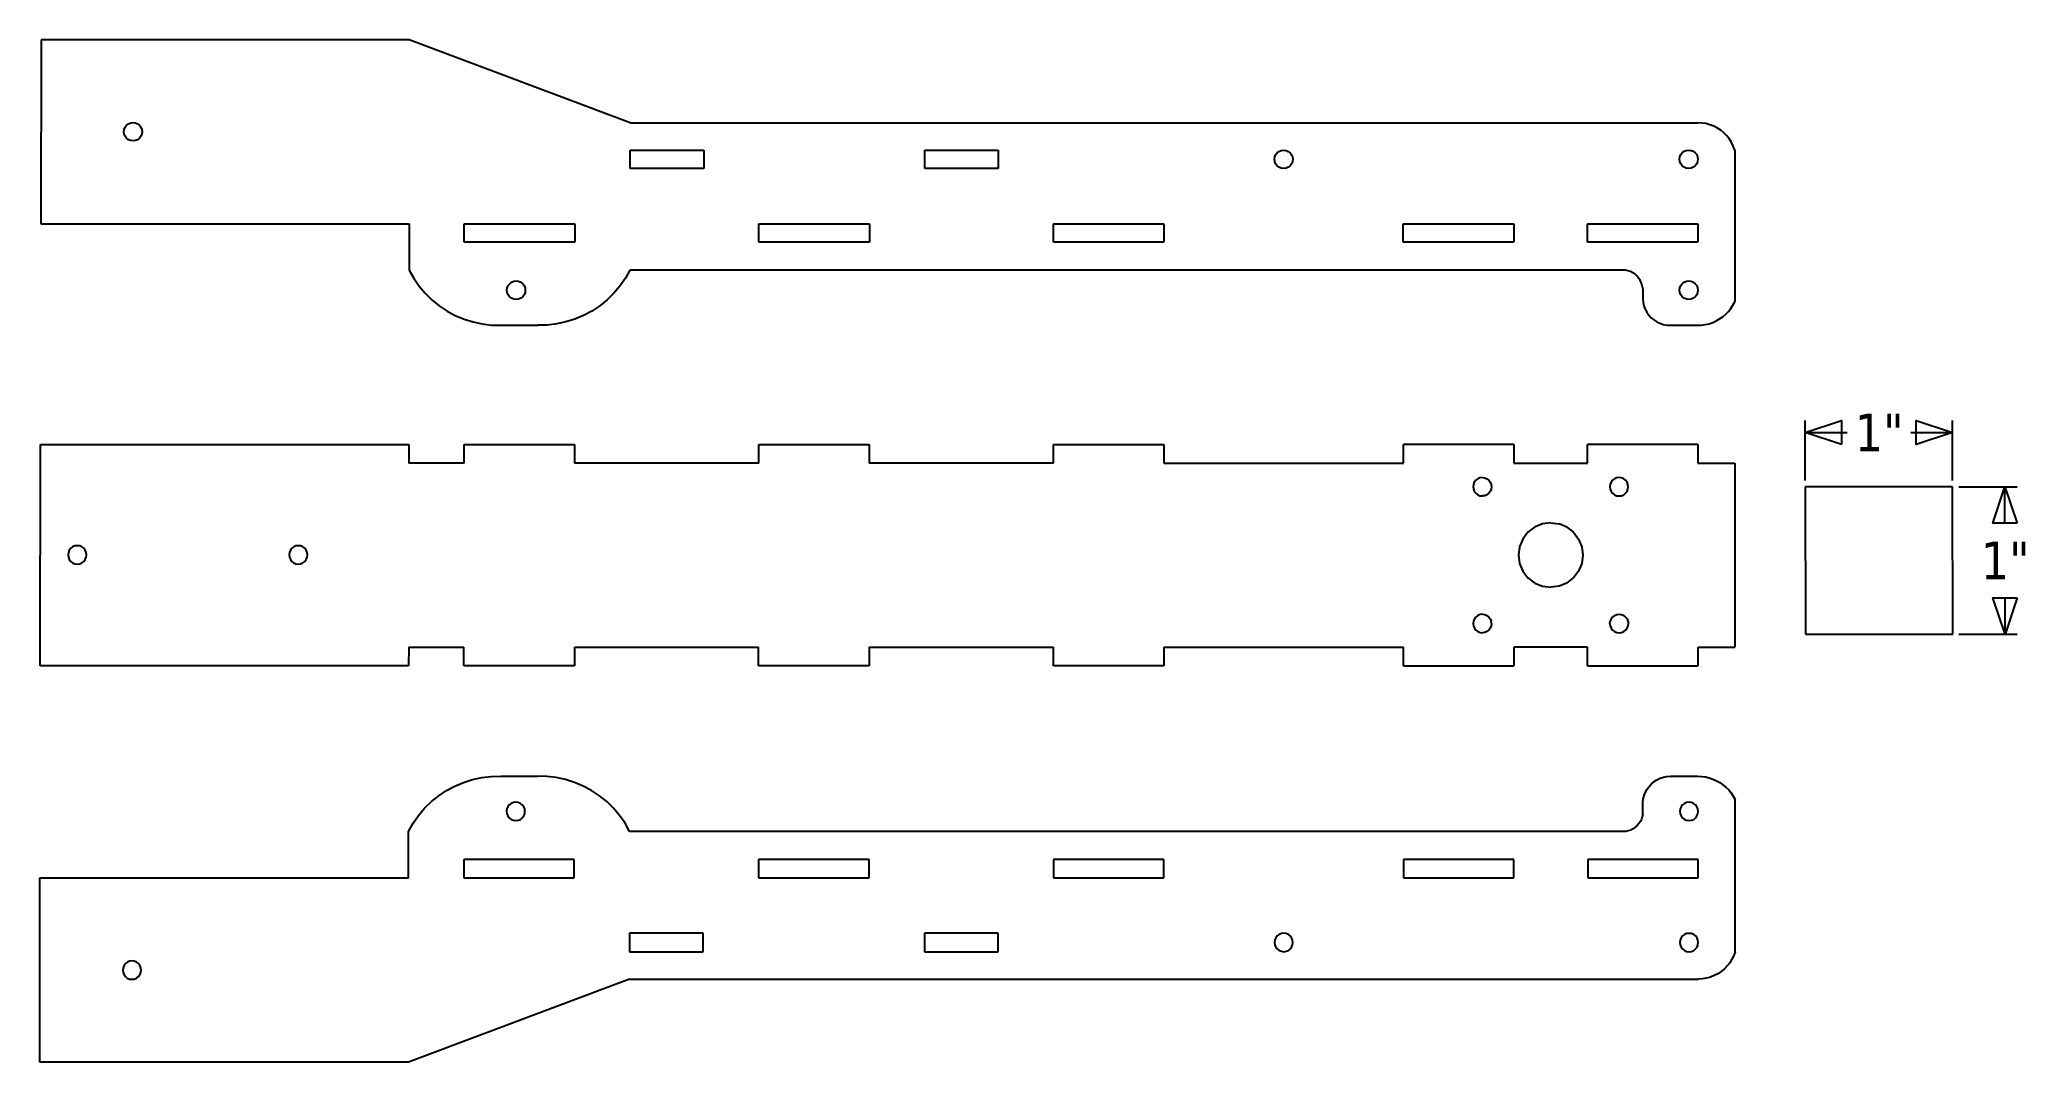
# Model space of a CAD drawing. Extents: x -9 to 6.3, y -3.4 to 4.5.
import ezdxf

# ---------------------------------------------------------------- set-up
doc = ezdxf.new("R2010")
doc.units = 0
doc.header["$MEASUREMENT"] = 0
doc.layers.get('0').update_dxf_attribs({"linetype": 'CONTINUOUS'})
doc.styles.add('TAHOMA', font='Tahoma', dxfattribs={"height": 0.2})

msp = doc.modelspace()

# ---------------------------------------------------------------- linework, layer by layer
for p, q in [((-8.965, 4.46), (-8.967, 3.046)), ((-6.136, 4.46), (-8.965, 4.46)), ((-4.439, 3.821), (-6.136, 4.46)), ((-8.294, 3.814), (-8.277, 3.821)), ((-8.277, 3.821), (-8.259, 3.824)), ((-8.259, 3.824), (-8.241, 3.821)), ((-8.241, 3.821), (-8.224, 3.814)), ((-4.439, 3.821), (3.767, 3.821)), ((3.798, 3.82), (3.767, 3.821)), ((3.829, 3.815), (3.798, 3.82)), ((-8.33, 3.753), (-8.327, 3.771)), ((-8.327, 3.735), (-8.33, 3.753)), ((-8.327, 3.771), (-8.32, 3.788)), ((-8.32, 3.718), (-8.327, 3.735)), ((-8.32, 3.788), (-8.309, 3.803)), ((-8.309, 3.703), (-8.32, 3.718)), ((-8.309, 3.803), (-8.294, 3.814)), ((-8.294, 3.692), (-8.309, 3.703)), ((-8.277, 3.685), (-8.294, 3.692)), ((-8.259, 3.682), (-8.277, 3.685)), ((-8.241, 3.685), (-8.259, 3.682)), ((-8.224, 3.692), (-8.241, 3.685)), ((-8.224, 3.814), (-8.209, 3.803)), ((-8.209, 3.703), (-8.224, 3.692)), ((-8.209, 3.803), (-8.198, 3.788)), ((-8.198, 3.718), (-8.209, 3.703)), ((-8.198, 3.788), (-8.191, 3.771)), ((-8.191, 3.735), (-8.198, 3.718)), ((-8.191, 3.771), (-8.188, 3.753)), ((-8.188, 3.753), (-8.191, 3.735)), ((3.86, 3.807), (3.829, 3.815)), ((3.889, 3.795), (3.86, 3.807)), ((3.917, 3.781), (3.889, 3.795)), ((3.943, 3.764), (3.917, 3.781)), ((3.967, 3.744), (3.943, 3.764)), ((3.989, 3.721), (3.967, 3.744)), ((4.009, 3.697), (3.989, 3.721)), ((4.025, 3.67), (4.009, 3.697)), ((4.039, 3.642), (4.025, 3.67)), ((-4.439, 3.612), (-3.873, 3.612)), ((-4.439, 3.47), (-4.439, 3.612)), ((-3.873, 3.612), (-3.873, 3.47)), ((-2.175, 3.612), (-1.609, 3.612)), ((-2.175, 3.47), (-2.175, 3.612)), ((-1.609, 3.612), (-1.609, 3.47)), ((0.513, 3.541), (0.515, 3.559)), ((0.515, 3.523), (0.513, 3.541)), ((0.515, 3.559), (0.522, 3.576)), ((0.522, 3.506), (0.515, 3.523)), ((0.522, 3.576), (0.534, 3.591)), ((0.534, 3.591), (0.548, 3.602)), ((0.548, 3.602), (0.565, 3.609)), ((0.565, 3.609), (0.584, 3.612)), ((0.584, 3.612), (0.602, 3.609)), ((0.602, 3.609), (0.619, 3.602)), ((0.619, 3.602), (0.634, 3.591)), ((0.634, 3.591), (0.645, 3.576)), ((0.645, 3.576), (0.652, 3.559)), ((0.652, 3.523), (0.645, 3.506)), ((0.652, 3.559), (0.654, 3.541)), ((0.654, 3.541), (0.652, 3.523)), ((3.626, 3.542), (3.628, 3.56)), ((3.628, 3.523), (3.626, 3.542)), ((3.628, 3.56), (3.635, 3.577)), ((3.635, 3.506), (3.628, 3.523)), ((3.635, 3.577), (3.646, 3.592)), ((3.646, 3.592), (3.661, 3.603)), ((3.661, 3.603), (3.678, 3.61)), ((3.678, 3.61), (3.696, 3.612)), ((3.696, 3.612), (3.715, 3.61)), ((3.715, 3.61), (3.732, 3.603)), ((3.732, 3.603), (3.746, 3.592)), ((3.746, 3.592), (3.758, 3.577)), ((3.758, 3.577), (3.765, 3.56)), ((3.765, 3.523), (3.758, 3.506)), ((3.765, 3.56), (3.767, 3.542)), ((3.767, 3.542), (3.765, 3.523)), ((4.05, 3.612), (4.039, 3.642)), ((4.05, 3.612), (4.051, 2.445)), ((-3.873, 3.47), (-4.439, 3.47)), ((-1.609, 3.47), (-2.175, 3.47)), ((0.534, 3.491), (0.522, 3.506)), ((0.548, 3.48), (0.534, 3.491)), ((0.565, 3.473), (0.548, 3.48)), ((0.584, 3.47), (0.565, 3.473)), ((0.602, 3.473), (0.584, 3.47)), ((0.619, 3.48), (0.602, 3.473)), ((0.634, 3.491), (0.619, 3.48)), ((0.645, 3.506), (0.634, 3.491)), ((3.646, 3.492), (3.635, 3.506)), ((3.661, 3.48), (3.646, 3.492)), ((3.678, 3.473), (3.661, 3.48)), ((3.696, 3.471), (3.678, 3.473)), ((3.715, 3.473), (3.696, 3.471)), ((3.732, 3.48), (3.715, 3.473)), ((3.746, 3.492), (3.732, 3.48)), ((3.758, 3.506), (3.746, 3.492)), ((-8.967, 3.046), (-6.137, 3.046)), ((-6.137, 3.046), (-6.138, 2.69)), ((-5.713, 3.046), (-4.864, 3.046)), ((-5.713, 2.905), (-5.713, 3.046)), ((-4.864, 2.905), (-5.713, 2.905)), ((-4.864, 3.046), (-4.864, 2.905)), ((-3.449, 2.905), (-3.449, 3.046)), ((-3.449, 3.046), (-2.6, 3.046)), ((-2.6, 2.905), (-3.449, 2.905)), ((-2.6, 3.046), (-2.6, 2.905)), ((-1.185, 3.046), (-0.336, 3.046)), ((-1.185, 2.905), (-1.185, 3.046)), ((-0.336, 2.905), (-1.185, 2.905)), ((-0.336, 3.046), (-0.336, 2.905)), ((1.503, 2.905), (1.503, 3.046)), ((1.503, 3.046), (2.352, 3.046)), ((2.352, 2.905), (1.503, 2.905)), ((2.352, 3.046), (2.352, 2.905)), ((2.918, 2.905), (2.918, 3.046)), ((2.918, 3.046), (3.767, 3.046)), ((3.767, 2.905), (2.918, 2.905)), ((3.767, 3.046), (3.767, 2.905)), ((-6.138, 2.69), (-6.102, 2.627)), ((-6.102, 2.627), (-6.061, 2.567)), ((-5.364, 2.585), (-5.35, 2.597)), ((-5.35, 2.597), (-5.333, 2.604)), ((-5.333, 2.604), (-5.314, 2.606)), ((-5.314, 2.606), (-5.296, 2.604)), ((-5.296, 2.604), (-5.279, 2.597)), ((-5.279, 2.597), (-5.264, 2.585)), ((-4.475, 2.627), (-4.517, 2.567)), ((-4.44, 2.69), (-4.475, 2.627)), ((3.19, 2.69), (-4.44, 2.69)), ((3.21, 2.689), (3.19, 2.69)), ((3.23, 2.685), (3.21, 2.689)), ((3.249, 2.678), (3.23, 2.685)), ((3.267, 2.669), (3.249, 2.678)), ((3.284, 2.658), (3.267, 2.669)), ((3.299, 2.645), (3.284, 2.658)), ((3.312, 2.629), (3.299, 2.645)), ((3.323, 2.613), (3.312, 2.629)), ((3.332, 2.594), (3.323, 2.613)), ((3.338, 2.575), (3.332, 2.594)), ((3.647, 2.585), (3.661, 2.597)), ((3.661, 2.597), (3.679, 2.604)), ((3.679, 2.604), (3.697, 2.606)), ((3.697, 2.606), (3.715, 2.604)), ((3.715, 2.604), (3.732, 2.597)), ((3.732, 2.597), (3.747, 2.585)), ((-6.061, 2.567), (-6.014, 2.512)), ((-6.014, 2.512), (-5.962, 2.461)), ((-5.962, 2.461), (-5.906, 2.416)), ((-5.385, 2.535), (-5.383, 2.554)), ((-5.383, 2.517), (-5.385, 2.535)), ((-5.383, 2.554), (-5.376, 2.571)), ((-5.376, 2.5), (-5.383, 2.517)), ((-5.376, 2.571), (-5.364, 2.585)), ((-5.365, 2.485), (-5.376, 2.5)), ((-5.35, 2.474), (-5.365, 2.485)), ((-5.333, 2.467), (-5.35, 2.474)), ((-5.315, 2.465), (-5.333, 2.467)), ((-5.296, 2.467), (-5.315, 2.465)), ((-5.279, 2.474), (-5.296, 2.467)), ((-5.264, 2.485), (-5.279, 2.474)), ((-5.264, 2.585), (-5.253, 2.571)), ((-5.253, 2.5), (-5.264, 2.485)), ((-5.253, 2.571), (-5.246, 2.554)), ((-5.246, 2.517), (-5.253, 2.5)), ((-5.246, 2.554), (-5.244, 2.535)), ((-5.244, 2.535), (-5.246, 2.517)), ((-4.615, 2.461), (-4.672, 2.416)), ((-4.564, 2.512), (-4.615, 2.461)), ((-4.517, 2.567), (-4.564, 2.512)), ((3.342, 2.555), (3.338, 2.575)), ((3.342, 2.555), (3.343, 2.535)), ((3.343, 2.535), (3.343, 2.467)), ((3.343, 2.467), (3.346, 2.44)), ((3.626, 2.535), (3.629, 2.554)), ((3.629, 2.517), (3.626, 2.535)), ((3.629, 2.554), (3.636, 2.571)), ((3.636, 2.5), (3.629, 2.517)), ((3.636, 2.571), (3.647, 2.585)), ((3.647, 2.485), (3.636, 2.5)), ((3.662, 2.474), (3.647, 2.485)), ((3.679, 2.467), (3.662, 2.474)), ((3.697, 2.465), (3.679, 2.467)), ((3.715, 2.467), (3.697, 2.465)), ((3.732, 2.474), (3.715, 2.467)), ((3.747, 2.485), (3.732, 2.474)), ((3.747, 2.585), (3.758, 2.571)), ((3.758, 2.5), (3.747, 2.485)), ((3.758, 2.571), (3.765, 2.554)), ((3.765, 2.517), (3.758, 2.5)), ((3.765, 2.554), (3.768, 2.535)), ((3.768, 2.535), (3.765, 2.517)), ((4.037, 2.419), (4.051, 2.445)), ((-5.906, 2.416), (-5.846, 2.375)), ((-5.846, 2.375), (-5.782, 2.341)), ((-5.782, 2.341), (-5.715, 2.313)), ((-5.715, 2.313), (-5.646, 2.291)), ((-5.646, 2.291), (-5.575, 2.276)), ((-4.932, 2.291), (-5.003, 2.276)), ((-4.863, 2.313), (-4.932, 2.291)), ((-4.796, 2.341), (-4.863, 2.313)), ((-4.732, 2.375), (-4.796, 2.341)), ((-4.672, 2.416), (-4.732, 2.375)), ((3.346, 2.44), (3.352, 2.414)), ((3.352, 2.414), (3.362, 2.389)), ((3.362, 2.389), (3.375, 2.366)), ((3.375, 2.366), (3.39, 2.344)), ((3.39, 2.344), (3.408, 2.324)), ((3.408, 2.324), (3.429, 2.307)), ((3.429, 2.307), (3.452, 2.292)), ((3.452, 2.292), (3.476, 2.281)), ((3.881, 2.288), (3.908, 2.3)), ((3.908, 2.3), (3.934, 2.314)), ((3.934, 2.314), (3.958, 2.331)), ((3.958, 2.331), (3.981, 2.35)), ((3.981, 2.35), (4.002, 2.371)), ((4.002, 2.371), (4.02, 2.394)), ((4.02, 2.394), (4.037, 2.419)), ((-5.575, 2.276), (-5.503, 2.267)), ((-5.503, 2.267), (-5.431, 2.266)), ((-5.431, 2.266), (-5.148, 2.266)), ((-5.075, 2.267), (-5.148, 2.266)), ((-5.003, 2.276), (-5.075, 2.267)), ((3.476, 2.281), (3.501, 2.272)), ((3.501, 2.272), (3.528, 2.267)), ((3.528, 2.267), (3.554, 2.266)), ((3.554, 2.266), (3.765, 2.266)), ((3.765, 2.266), (3.795, 2.267)), ((3.795, 2.267), (3.824, 2.271)), ((3.824, 2.271), (3.853, 2.278)), ((3.853, 2.278), (3.881, 2.288)), ((-8.972, -0.35), (-8.97, 1.349)), ((-8.97, 1.349), (-6.139, 1.349)), ((-6.139, 1.349), (-6.139, 1.207)), ((-5.715, 1.207), (-5.714, 1.349)), ((-5.714, 1.349), (-4.865, 1.349)), ((-4.865, 1.349), (-4.865, 1.207)), ((-3.45, 1.207), (-3.45, 1.349)), ((-3.45, 1.349), (-2.601, 1.349)), ((-2.601, 1.349), (-2.601, 1.207)), ((-1.185, 1.207), (-1.185, 1.349)), ((-1.185, 1.349), (-0.336, 1.349)), ((-0.336, 1.349), (-0.336, 1.207)), ((2.353, 1.349), (1.504, 1.349)), ((1.504, 1.207), (1.504, 1.349)), ((2.353, 1.349), (2.353, 1.207)), ((3.768, 1.349), (2.919, 1.349)), ((2.919, 1.207), (2.919, 1.349)), ((3.768, 1.349), (3.768, 1.207)), ((-5.715, 1.207), (-6.139, 1.207)), ((-3.45, 1.207), (-4.865, 1.207)), ((-1.185, 1.207), (-2.601, 1.207)), ((-0.336, 1.207), (1.504, 1.207)), ((2.061, 1.075), (2.049, 1.06)), ((2.075, 1.086), (2.061, 1.075)), ((2.092, 1.093), (2.075, 1.086)), ((2.111, 1.096), (2.092, 1.093)), ((2.111, 1.096), (2.129, 1.093)), ((2.129, 1.093), (2.146, 1.086)), ((2.146, 1.086), (2.161, 1.075)), ((2.161, 1.075), (2.172, 1.06)), ((2.353, 1.207), (2.919, 1.207)), ((3.112, 1.075), (3.1, 1.06)), ((3.126, 1.086), (3.112, 1.075)), ((3.143, 1.093), (3.126, 1.086)), ((3.162, 1.096), (3.143, 1.093)), ((3.18, 1.093), (3.162, 1.096)), ((3.197, 1.086), (3.18, 1.093)), ((3.212, 1.075), (3.197, 1.086)), ((3.223, 1.06), (3.212, 1.075)), ((3.768, 1.207), (4.051, 1.207)), ((4.051, 1.207), (4.052, -0.208)), ((2.042, 1.043), (2.04, 1.025)), ((2.04, 1.025), (2.042, 1.006)), ((2.049, 1.06), (2.042, 1.043)), ((2.042, 1.006), (2.049, 0.989)), ((2.049, 0.989), (2.061, 0.975)), ((2.061, 0.975), (2.075, 0.963)), ((2.075, 0.963), (2.092, 0.956)), ((2.092, 0.956), (2.111, 0.954)), ((2.129, 0.956), (2.111, 0.954)), ((2.146, 0.963), (2.129, 0.956)), ((2.161, 0.975), (2.146, 0.963)), ((2.172, 0.989), (2.161, 0.975)), ((2.172, 1.06), (2.179, 1.043)), ((2.179, 1.006), (2.172, 0.989)), ((2.179, 1.043), (2.182, 1.025)), ((2.182, 1.025), (2.179, 1.006)), ((3.093, 1.043), (3.091, 1.025)), ((3.091, 1.025), (3.093, 1.006)), ((3.1, 1.06), (3.093, 1.043)), ((3.093, 1.006), (3.1, 0.989)), ((3.1, 0.989), (3.112, 0.975)), ((3.112, 0.975), (3.126, 0.963)), ((3.126, 0.963), (3.143, 0.956)), ((3.143, 0.956), (3.162, 0.954)), ((3.162, 0.954), (3.18, 0.956)), ((3.18, 0.956), (3.197, 0.963)), ((3.197, 0.963), (3.212, 0.975)), ((3.212, 0.975), (3.223, 0.989)), ((3.23, 1.043), (3.223, 1.06)), ((3.223, 0.989), (3.23, 1.006)), ((3.232, 1.025), (3.23, 1.043)), ((3.23, 1.006), (3.232, 1.025)), ((4.593, 1.025), (4.594, -0.107)), ((5.725, 1.025), (4.593, 1.025)), ((5.726, -0.107), (5.725, 1.025)), ((2.422, 0.623), (2.397, 0.563)), ((2.461, 0.675), (2.422, 0.623)), ((2.512, 0.714), (2.461, 0.675)), ((2.572, 0.739), (2.512, 0.714)), ((2.636, 0.747), (2.572, 0.739)), ((2.636, 0.747), (2.7, 0.739)), ((2.76, 0.714), (2.7, 0.739)), ((2.76, 0.714), (2.811, 0.675)), ((2.811, 0.675), (2.851, 0.623)), ((2.851, 0.623), (2.876, 0.563)), ((-8.756, 0.52), (-8.758, 0.501)), ((-8.758, 0.501), (-8.756, 0.483)), ((-8.749, 0.537), (-8.756, 0.52)), ((-8.756, 0.483), (-8.749, 0.466)), ((-8.738, 0.552), (-8.749, 0.537)), ((-8.749, 0.466), (-8.738, 0.451)), ((-8.723, 0.563), (-8.738, 0.552)), ((-8.706, 0.57), (-8.723, 0.563)), ((-8.688, 0.572), (-8.706, 0.57)), ((-8.669, 0.57), (-8.688, 0.572)), ((-8.652, 0.563), (-8.669, 0.57)), ((-8.638, 0.552), (-8.652, 0.563)), ((-8.626, 0.537), (-8.638, 0.552)), ((-8.638, 0.451), (-8.626, 0.466)), ((-8.619, 0.52), (-8.626, 0.537)), ((-8.626, 0.466), (-8.619, 0.483)), ((-8.617, 0.501), (-8.619, 0.52)), ((-8.619, 0.483), (-8.617, 0.501)), ((-7.057, 0.52), (-7.06, 0.501)), ((-7.06, 0.501), (-7.057, 0.483)), ((-7.05, 0.537), (-7.057, 0.52)), ((-7.057, 0.483), (-7.05, 0.466)), ((-7.039, 0.552), (-7.05, 0.537)), ((-7.05, 0.466), (-7.039, 0.451)), ((-7.024, 0.563), (-7.039, 0.552)), ((-7.007, 0.57), (-7.024, 0.563)), ((-6.989, 0.572), (-7.007, 0.57)), ((-6.971, 0.57), (-6.989, 0.572)), ((-6.954, 0.563), (-6.971, 0.57)), ((-6.939, 0.552), (-6.954, 0.563)), ((-6.928, 0.537), (-6.939, 0.552)), ((-6.939, 0.451), (-6.928, 0.466)), ((-6.921, 0.52), (-6.928, 0.537)), ((-6.928, 0.466), (-6.921, 0.483)), ((-6.918, 0.501), (-6.921, 0.52)), ((-6.921, 0.483), (-6.918, 0.501)), ((2.397, 0.563), (2.389, 0.499)), ((2.389, 0.499), (2.397, 0.435)), ((2.876, 0.563), (2.884, 0.499)), ((2.884, 0.499), (2.876, 0.435)), ((-8.738, 0.451), (-8.723, 0.44)), ((-8.723, 0.44), (-8.706, 0.433)), ((-8.706, 0.433), (-8.688, 0.431)), ((-8.688, 0.431), (-8.669, 0.433)), ((-8.669, 0.433), (-8.652, 0.44)), ((-8.652, 0.44), (-8.638, 0.451)), ((-7.039, 0.451), (-7.025, 0.44)), ((-7.025, 0.44), (-7.007, 0.433)), ((-7.007, 0.433), (-6.989, 0.431)), ((-6.989, 0.431), (-6.971, 0.433)), ((-6.971, 0.433), (-6.954, 0.44)), ((-6.954, 0.44), (-6.939, 0.451)), ((2.397, 0.435), (2.422, 0.376)), ((2.422, 0.376), (2.461, 0.324)), ((2.461, 0.324), (2.513, 0.285)), ((2.76, 0.285), (2.812, 0.324)), ((2.851, 0.376), (2.812, 0.324)), ((2.876, 0.435), (2.851, 0.376)), ((2.513, 0.285), (2.572, 0.26)), ((2.572, 0.26), (2.636, 0.252)), ((2.701, 0.26), (2.636, 0.252)), ((2.76, 0.285), (2.701, 0.26)), ((2.05, 0.009), (2.043, -0.008)), ((2.061, 0.024), (2.05, 0.009)), ((2.076, 0.035), (2.061, 0.024)), ((2.093, 0.042), (2.076, 0.035)), ((2.111, 0.045), (2.093, 0.042)), ((2.111, 0.045), (2.129, 0.042)), ((2.129, 0.042), (2.146, 0.035)), ((2.146, 0.035), (2.161, 0.024)), ((2.161, 0.024), (2.172, 0.009)), ((2.172, 0.009), (2.179, -0.008)), ((3.101, 0.009), (3.094, -0.008)), ((3.112, 0.024), (3.101, 0.009)), ((3.127, 0.035), (3.112, 0.024)), ((3.127, 0.035), (3.144, 0.042)), ((3.144, 0.042), (3.162, 0.045)), ((3.162, 0.045), (3.18, 0.042)), ((3.18, 0.042), (3.197, 0.035)), ((3.197, 0.035), (3.212, 0.024)), ((3.212, 0.024), (3.223, 0.009)), ((3.223, 0.009), (3.23, -0.008)), ((2.043, -0.008), (2.04, -0.026)), ((2.04, -0.026), (2.043, -0.044)), ((2.043, -0.044), (2.05, -0.062)), ((2.05, -0.062), (2.061, -0.076)), ((2.061, -0.076), (2.076, -0.087)), ((2.076, -0.087), (2.093, -0.094)), ((2.093, -0.094), (2.111, -0.097)), ((2.129, -0.094), (2.111, -0.097)), ((2.146, -0.087), (2.129, -0.094)), ((2.161, -0.076), (2.146, -0.087)), ((2.172, -0.062), (2.161, -0.076)), ((2.179, -0.044), (2.172, -0.062)), ((2.182, -0.026), (2.179, -0.008)), ((2.182, -0.026), (2.179, -0.044)), ((3.091, -0.026), (3.094, -0.008)), ((3.091, -0.026), (3.094, -0.044)), ((3.094, -0.044), (3.101, -0.062)), ((3.101, -0.062), (3.112, -0.076)), ((3.112, -0.076), (3.127, -0.087)), ((3.127, -0.087), (3.144, -0.094)), ((3.144, -0.094), (3.162, -0.097)), ((3.162, -0.097), (3.18, -0.094)), ((3.18, -0.094), (3.198, -0.087)), ((3.198, -0.087), (3.212, -0.076)), ((3.212, -0.076), (3.223, -0.062)), ((3.223, -0.062), (3.231, -0.044)), ((3.23, -0.008), (3.233, -0.026)), ((3.231, -0.044), (3.233, -0.026)), ((4.594, -0.107), (5.726, -0.107)), ((-6.14, -0.208), (-6.141, -0.35)), ((-6.14, -0.208), (-5.716, -0.208)), ((-5.716, -0.35), (-5.716, -0.208)), ((-4.866, -0.208), (-3.451, -0.208)), ((-4.866, -0.208), (-4.866, -0.35)), ((-3.451, -0.35), (-3.451, -0.208)), ((-2.601, -0.208), (-1.186, -0.208)), ((-2.601, -0.208), (-2.601, -0.35)), ((-1.186, -0.35), (-1.186, -0.208)), ((-0.336, -0.208), (-0.336, -0.35)), ((-0.336, -0.208), (1.504, -0.208)), ((1.504, -0.35), (1.504, -0.208)), ((2.92, -0.208), (2.354, -0.208)), ((2.354, -0.208), (2.354, -0.35)), ((2.92, -0.35), (2.92, -0.208)), ((3.769, -0.35), (3.769, -0.208)), ((3.769, -0.208), (4.052, -0.208)), ((-6.141, -0.35), (-8.972, -0.35)), ((-4.866, -0.35), (-5.716, -0.35)), ((-2.601, -0.35), (-3.451, -0.35)), ((-0.336, -0.35), (-1.186, -0.35)), ((1.504, -0.35), (2.354, -0.35)), ((2.92, -0.35), (3.769, -0.35)), ((-5.649, -1.225), (-5.578, -1.21)), ((-5.578, -1.21), (-5.506, -1.201)), ((-5.506, -1.201), (-5.433, -1.2)), ((-5.433, -1.2), (-5.15, -1.2)), ((-5.078, -1.201), (-5.15, -1.2)), ((-5.006, -1.21), (-5.078, -1.201)), ((-4.935, -1.225), (-5.006, -1.21)), ((3.453, -1.226), (3.478, -1.215)), ((3.478, -1.215), (3.503, -1.206)), ((3.503, -1.206), (3.529, -1.201)), ((3.529, -1.201), (3.556, -1.2)), ((3.556, -1.2), (3.767, -1.2)), ((3.767, -1.2), (3.797, -1.201)), ((3.797, -1.201), (3.826, -1.205)), ((3.826, -1.205), (3.855, -1.212)), ((3.855, -1.212), (3.883, -1.222)), ((-5.966, -1.395), (-5.91, -1.35)), ((-5.91, -1.35), (-5.849, -1.309)), ((-5.849, -1.309), (-5.785, -1.275)), ((-5.785, -1.275), (-5.718, -1.247)), ((-5.718, -1.247), (-5.649, -1.225)), ((-4.866, -1.247), (-4.935, -1.225)), ((-4.799, -1.275), (-4.866, -1.247)), ((-4.735, -1.309), (-4.799, -1.275)), ((-4.674, -1.35), (-4.735, -1.309)), ((-4.618, -1.395), (-4.674, -1.35)), ((3.348, -1.374), (3.354, -1.348)), ((3.354, -1.348), (3.364, -1.323)), ((3.364, -1.323), (3.377, -1.3)), ((3.377, -1.3), (3.392, -1.278)), ((3.392, -1.278), (3.41, -1.258)), ((3.41, -1.258), (3.431, -1.241)), ((3.431, -1.241), (3.453, -1.226)), ((3.883, -1.222), (3.91, -1.234)), ((3.91, -1.234), (3.936, -1.248)), ((3.936, -1.248), (3.96, -1.265)), ((3.96, -1.265), (3.983, -1.284)), ((3.983, -1.284), (4.004, -1.305)), ((4.004, -1.305), (4.022, -1.328)), ((4.022, -1.328), (4.039, -1.353)), ((4.039, -1.353), (4.053, -1.379)), ((-6.106, -1.561), (-6.065, -1.502)), ((-6.065, -1.502), (-6.018, -1.446)), ((-6.018, -1.446), (-5.966, -1.395)), ((-5.386, -1.451), (-5.388, -1.469)), ((-5.388, -1.469), (-5.386, -1.488)), ((-5.379, -1.434), (-5.386, -1.451)), ((-5.386, -1.488), (-5.379, -1.505)), ((-5.368, -1.419), (-5.379, -1.434)), ((-5.379, -1.505), (-5.368, -1.52)), ((-5.353, -1.408), (-5.368, -1.419)), ((-5.368, -1.52), (-5.353, -1.531)), ((-5.336, -1.401), (-5.353, -1.408)), ((-5.318, -1.399), (-5.336, -1.401)), ((-5.299, -1.401), (-5.318, -1.399)), ((-5.282, -1.408), (-5.299, -1.401)), ((-5.268, -1.419), (-5.282, -1.408)), ((-5.282, -1.531), (-5.268, -1.52)), ((-5.256, -1.434), (-5.268, -1.419)), ((-5.268, -1.52), (-5.256, -1.505)), ((-5.249, -1.451), (-5.256, -1.434)), ((-5.256, -1.505), (-5.249, -1.488)), ((-5.247, -1.469), (-5.249, -1.451)), ((-5.249, -1.488), (-5.247, -1.469)), ((-4.566, -1.446), (-4.618, -1.395)), ((-4.52, -1.502), (-4.566, -1.446)), ((-4.478, -1.561), (-4.52, -1.502)), ((3.34, -1.509), (3.334, -1.529)), ((3.344, -1.49), (3.34, -1.509)), ((3.344, -1.49), (3.345, -1.469)), ((3.345, -1.401), (3.348, -1.374)), ((3.345, -1.469), (3.345, -1.401)), ((3.631, -1.451), (3.628, -1.469)), ((3.628, -1.469), (3.631, -1.488)), ((3.638, -1.434), (3.631, -1.451)), ((3.631, -1.488), (3.638, -1.505)), ((3.649, -1.419), (3.638, -1.434)), ((3.638, -1.505), (3.649, -1.52)), ((3.664, -1.408), (3.649, -1.419)), ((3.649, -1.52), (3.664, -1.531)), ((3.681, -1.401), (3.664, -1.408)), ((3.699, -1.399), (3.681, -1.401)), ((3.717, -1.401), (3.699, -1.399)), ((3.734, -1.408), (3.717, -1.401)), ((3.749, -1.419), (3.734, -1.408)), ((3.735, -1.531), (3.749, -1.52)), ((3.76, -1.434), (3.749, -1.419)), ((3.749, -1.52), (3.76, -1.505)), ((3.767, -1.451), (3.76, -1.434)), ((3.76, -1.505), (3.768, -1.488)), ((3.77, -1.469), (3.767, -1.451)), ((3.768, -1.488), (3.77, -1.469)), ((4.054, -2.548), (4.053, -1.379)), ((-6.142, -1.624), (-6.106, -1.561)), ((-6.142, -1.981), (-6.142, -1.624)), ((-5.353, -1.531), (-5.336, -1.538)), ((-5.336, -1.538), (-5.318, -1.54)), ((-5.318, -1.54), (-5.299, -1.538)), ((-5.299, -1.538), (-5.282, -1.531)), ((-4.443, -1.624), (-4.478, -1.561)), ((3.192, -1.624), (-4.443, -1.624)), ((3.213, -1.623), (3.192, -1.624)), ((3.232, -1.619), (3.213, -1.623)), ((3.251, -1.613), (3.232, -1.619)), ((3.269, -1.604), (3.251, -1.613)), ((3.286, -1.592), (3.269, -1.604)), ((3.301, -1.579), (3.286, -1.592)), ((3.314, -1.564), (3.301, -1.579)), ((3.325, -1.547), (3.314, -1.564)), ((3.334, -1.529), (3.325, -1.547)), ((3.664, -1.531), (3.681, -1.538)), ((3.681, -1.538), (3.699, -1.54)), ((3.699, -1.54), (3.717, -1.538)), ((3.717, -1.538), (3.735, -1.531)), ((-8.976, -3.398), (-8.974, -1.981)), ((-8.974, -1.981), (-6.142, -1.981)), ((-5.717, -1.839), (-5.717, -1.981)), ((-4.868, -1.839), (-5.717, -1.839)), ((-5.717, -1.981), (-4.868, -1.981)), ((-4.868, -1.981), (-4.868, -1.839)), ((-2.602, -1.839), (-3.452, -1.839)), ((-3.452, -1.839), (-3.452, -1.981)), ((-3.452, -1.981), (-2.602, -1.981)), ((-2.602, -1.981), (-2.602, -1.839)), ((-1.186, -1.839), (-1.186, -1.981)), ((-0.336, -1.839), (-1.186, -1.839)), ((-1.186, -1.981), (-0.336, -1.981)), ((-0.336, -1.981), (-0.336, -1.839)), ((2.354, -1.839), (1.505, -1.839)), ((1.505, -1.839), (1.505, -1.981)), ((1.505, -1.981), (2.354, -1.981)), ((2.354, -1.981), (2.354, -1.839)), ((3.77, -1.839), (2.921, -1.839)), ((2.921, -1.839), (2.921, -1.981)), ((2.921, -1.981), (3.77, -1.981)), ((3.77, -1.981), (3.77, -1.839)), ((-3.877, -2.406), (-4.443, -2.406)), ((-4.443, -2.406), (-4.443, -2.548)), ((-3.877, -2.548), (-3.877, -2.406)), ((-1.611, -2.406), (-2.177, -2.406)), ((-2.177, -2.406), (-2.177, -2.548)), ((-1.611, -2.548), (-1.611, -2.406)), ((0.523, -2.441), (0.516, -2.458)), ((0.534, -2.427), (0.523, -2.441)), ((0.549, -2.415), (0.534, -2.427)), ((0.566, -2.408), (0.549, -2.415)), ((0.584, -2.406), (0.566, -2.408)), ((0.602, -2.408), (0.584, -2.406)), ((0.62, -2.415), (0.602, -2.408)), ((0.634, -2.427), (0.62, -2.415)), ((0.645, -2.441), (0.634, -2.427)), ((0.653, -2.458), (0.645, -2.441)), ((3.65, -2.427), (3.638, -2.442)), ((3.664, -2.416), (3.65, -2.427)), ((3.681, -2.409), (3.664, -2.416)), ((3.7, -2.407), (3.681, -2.409)), ((3.718, -2.409), (3.7, -2.407)), ((3.735, -2.416), (3.718, -2.409)), ((3.75, -2.427), (3.735, -2.416)), ((3.761, -2.442), (3.75, -2.427)), ((-4.443, -2.548), (-3.877, -2.548)), ((-2.177, -2.548), (-1.611, -2.548)), ((0.516, -2.458), (0.513, -2.477)), ((0.513, -2.477), (0.516, -2.495)), ((0.516, -2.495), (0.523, -2.512)), ((0.523, -2.512), (0.534, -2.527)), ((0.534, -2.527), (0.549, -2.538)), ((0.549, -2.538), (0.566, -2.545)), ((0.566, -2.545), (0.584, -2.548)), ((0.584, -2.548), (0.602, -2.545)), ((0.602, -2.545), (0.62, -2.538)), ((0.62, -2.538), (0.634, -2.527)), ((0.634, -2.527), (0.645, -2.512)), ((0.645, -2.512), (0.653, -2.495)), ((0.655, -2.477), (0.653, -2.458)), ((0.653, -2.495), (0.655, -2.477)), ((3.631, -2.459), (3.629, -2.477)), ((3.629, -2.477), (3.631, -2.496)), ((3.638, -2.442), (3.631, -2.459)), ((3.631, -2.496), (3.638, -2.513)), ((3.638, -2.513), (3.65, -2.527)), ((3.65, -2.527), (3.664, -2.539)), ((3.664, -2.539), (3.681, -2.546)), ((3.681, -2.546), (3.7, -2.548)), ((3.7, -2.548), (3.718, -2.546)), ((3.718, -2.546), (3.735, -2.539)), ((3.735, -2.539), (3.75, -2.527)), ((3.75, -2.527), (3.761, -2.513)), ((3.768, -2.459), (3.761, -2.442)), ((3.761, -2.513), (3.768, -2.496)), ((3.77, -2.477), (3.768, -2.459)), ((3.768, -2.496), (3.77, -2.477)), ((4.043, -2.578), (4.029, -2.606)), ((4.054, -2.548), (4.043, -2.578)), ((-8.335, -2.671), (-8.338, -2.689)), ((-8.338, -2.689), (-8.335, -2.708)), ((-8.328, -2.654), (-8.335, -2.671)), ((-8.335, -2.708), (-8.328, -2.725)), ((-8.317, -2.639), (-8.328, -2.654)), ((-8.328, -2.725), (-8.317, -2.739)), ((-8.302, -2.628), (-8.317, -2.639)), ((-8.317, -2.739), (-8.303, -2.751)), ((-8.285, -2.621), (-8.302, -2.628)), ((-8.267, -2.618), (-8.285, -2.621)), ((-8.249, -2.621), (-8.267, -2.618)), ((-8.232, -2.628), (-8.249, -2.621)), ((-8.217, -2.639), (-8.232, -2.628)), ((-8.232, -2.751), (-8.217, -2.739)), ((-8.206, -2.654), (-8.217, -2.639)), ((-8.217, -2.739), (-8.206, -2.725)), ((-8.199, -2.671), (-8.206, -2.654)), ((-8.206, -2.725), (-8.199, -2.708)), ((-8.196, -2.689), (-8.199, -2.671)), ((-8.199, -2.708), (-8.196, -2.689)), ((3.863, -2.743), (3.833, -2.751)), ((3.893, -2.731), (3.863, -2.743)), ((3.921, -2.717), (3.893, -2.731)), ((3.947, -2.7), (3.921, -2.717)), ((3.971, -2.68), (3.947, -2.7)), ((3.993, -2.657), (3.971, -2.68)), ((4.012, -2.633), (3.993, -2.657)), ((4.029, -2.606), (4.012, -2.633)), ((-8.303, -2.751), (-8.285, -2.758)), ((-8.285, -2.758), (-8.267, -2.76)), ((-8.267, -2.76), (-8.249, -2.758)), ((-8.249, -2.758), (-8.232, -2.751)), ((-4.443, -2.758), (-6.143, -3.398)), ((-4.443, -2.758), (3.771, -2.758)), ((3.802, -2.756), (3.771, -2.758)), ((3.833, -2.751), (3.802, -2.756)), ((-6.143, -3.398), (-8.976, -3.398))]:
    msp.add_line(p, q)
at = {"color": 250}
for p, q in [((4.593, 1.072), (4.593, 1.534)), ((5.725, 1.072), (5.725, 1.534)), ((4.593, 1.442), (4.915, 1.442)), ((5.403, 1.442), (5.725, 1.442)), ((5.772, 1.025), (6.22, 1.025)), ((6.127, 0.75), (6.127, 1.025)), ((6.128, -0.107), (6.128, 0.168)), ((5.773, -0.107), (6.221, -0.107))]:
    msp.add_line(p, q, dxfattribs=at)

# ---------------------------------------------------------------- texts
at = {"color": 250, "char_height": 0.2896, "attachment_point": 7, "style": 'TAHOMA'}
for insert in [(4.973, 1.297), (5.942, 0.314)]:
    msp.add_mtext('1"', dxfattribs=dict(at, insert=insert))

# ---------------------------------------------------------------- meshes
at = {"color": 250}
mesh = msp.add_polyface(dxfattribs=at)
corners = [(4.872, 1.349), (4.593, 1.442), (4.872, 1.534)]
mesh.append_faces([[corners[k] for k in face] for face in [(0, 1, 2)]], dxfattribs={"color": 250})
mesh = msp.add_polyface(dxfattribs=at)
corners = [(5.725, 1.442), (5.446, 1.349), (5.446, 1.534)]
mesh.append_faces([[corners[k] for k in face] for face in [(0, 1, 2)]], dxfattribs={"color": 250})
mesh = msp.add_polyface(dxfattribs=at)
corners = [(6.22, 0.746), (6.034, 0.746), (6.127, 1.025)]
mesh.append_faces([[corners[k] for k in face] for face in [(0, 1, 2)]], dxfattribs={"color": 250})
mesh = msp.add_polyface(dxfattribs=at)
corners = [(6.221, 0.172), (6.128, -0.107), (6.035, 0.172)]
mesh.append_faces([[corners[k] for k in face] for face in [(0, 1, 2)]], dxfattribs={"color": 250})

doc.saveas('drawing.dxf')
